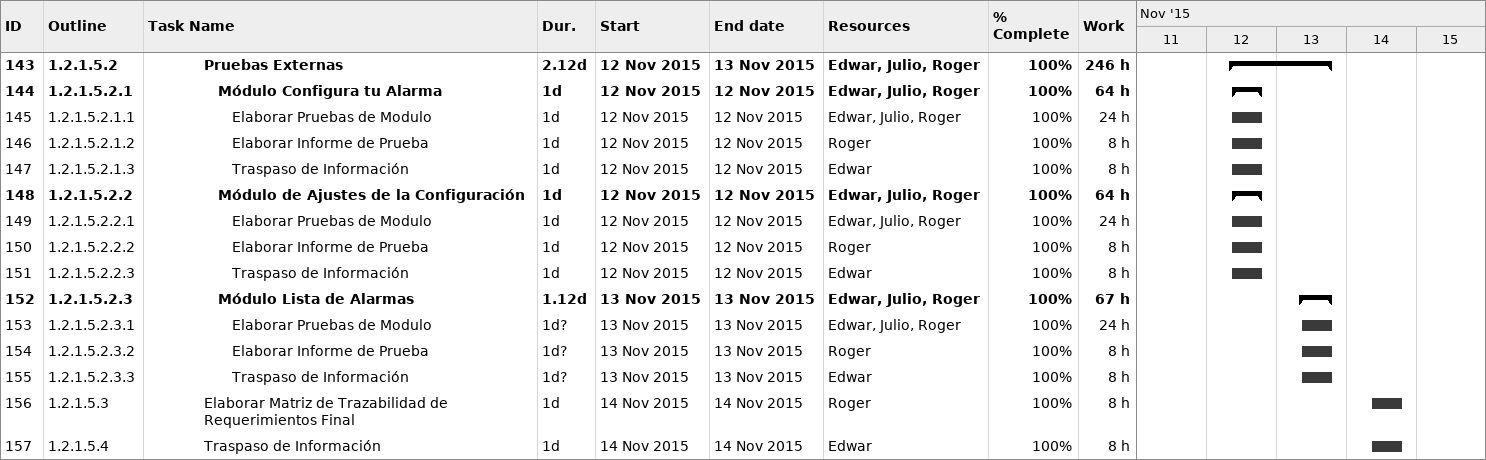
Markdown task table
| ID | WBS | Task | Duration | Start | Finish | Resources | % complete | Work (h) |
|---|---|---|---|---|---|---|---|---|
| 143 | 1.2.1.5.2 | **Pruebas Externas** | 2.12d | 2015-11-12 | 2015-11-13 | Edwar, Julio, Roger | 100 | 246 |
| 144 | 1.2.1.5.2.1 | **Módulo Configura tu Alarma** | 1d | 2015-11-12 | 2015-11-12 | Edwar, Julio, Roger | 100 | 64 |
| 145 | 1.2.1.5.2.1.1 | Elaborar Pruebas de Modulo | 1d | 2015-11-12 | 2015-11-12 | Edwar, Julio, Roger | 100 | 24 |
| 146 | 1.2.1.5.2.1.2 | Elaborar Informe de Prueba | 1d | 2015-11-12 | 2015-11-12 | Roger | 100 | 8 |
| 147 | 1.2.1.5.2.1.3 | Traspaso de Información | 1d | 2015-11-12 | 2015-11-12 | Edwar | 100 | 8 |
| 148 | 1.2.1.5.2.2 | **Módulo de Ajustes de la Configuración** | 1d | 2015-11-12 | 2015-11-12 | Edwar, Julio, Roger | 100 | 64 |
| 149 | 1.2.1.5.2.2.1 | Elaborar Pruebas de Modulo | 1d | 2015-11-12 | 2015-11-12 | Edwar, Julio, Roger | 100 | 24 |
| 150 | 1.2.1.5.2.2.2 | Elaborar Informe de Prueba | 1d | 2015-11-12 | 2015-11-12 | Roger | 100 | 8 |
| 151 | 1.2.1.5.2.2.3 | Traspaso de Información | 1d | 2015-11-12 | 2015-11-12 | Edwar | 100 | 8 |
| 152 | 1.2.1.5.2.3 | **Módulo Lista de Alarmas** | 1.12d | 2015-11-13 | 2015-11-13 | Edwar, Julio, Roger | 100 | 67 |
| 153 | 1.2.1.5.2.3.1 | Elaborar Pruebas de Modulo | 1d? | 2015-11-13 | 2015-11-13 | Edwar, Julio, Roger | 100 | 24 |
| 154 | 1.2.1.5.2.3.2 | Elaborar Informe de Prueba | 1d? | 2015-11-13 | 2015-11-13 | Roger | 100 | 8 |
| 155 | 1.2.1.5.2.3.3 | Traspaso de Información | 1d? | 2015-11-13 | 2015-11-13 | Edwar | 100 | 8 |
| 156 | 1.2.1.5.3 | Elaborar Matriz de Trazabilidad de Requerimientos Final | 1d | 2015-11-14 | 2015-11-14 | Roger | 100 | 8 |
| 157 | 1.2.1.5.4 | Traspaso de Información | 1d | 2015-11-14 | 2015-11-14 | Edwar | 100 | 8 |
